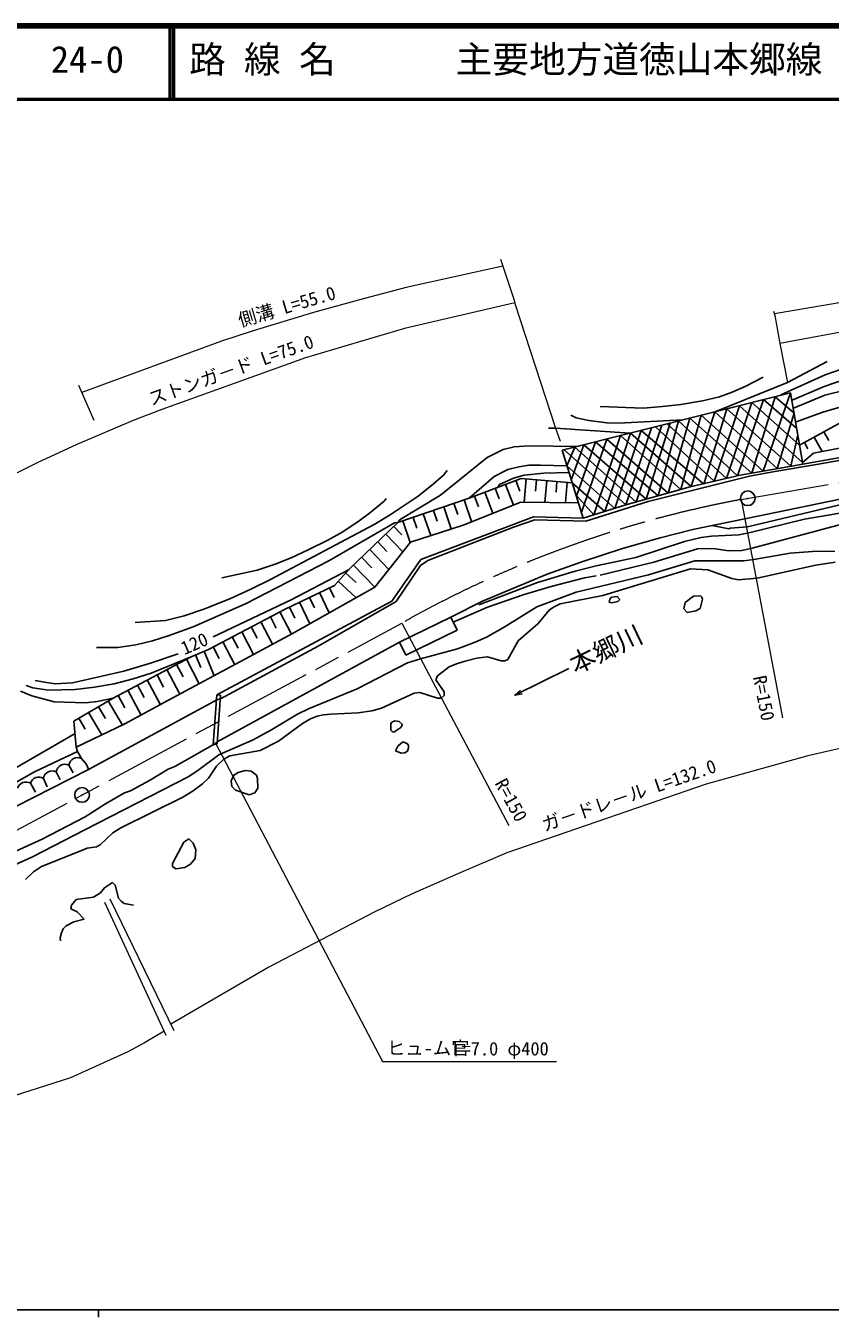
# Model space of a CAD drawing. Units: millimetres, scale not verified. Extents: x 40207 to 680207, y 18995 to 378995.
# Drawn here: x 158312 to 268010, y 202995 to 378995 of the extents above; entities that cross this region are included whole.
import ezdxf
from ezdxf.enums import TextEntityAlignment as Align

# ---------------------------------------------------------------- set-up
doc = ezdxf.new("R2010")
doc.units = ezdxf.units.MM
doc.header["$LTSCALE"] = 1000
doc.linetypes.add('CHAIN', pattern=[18.5, 12, -1.5, 3.5, -1.5])
for name, color, linetype, lineweight in [('M-BGD', 7, 'Continuous', 25), ('M-BMK', 2, 'CHAIN', 13), ('M-BMK-SRVR', 3, 'Continuous', 25), ('M-STR-HTXT', 7, 'Continuous', 13), ('M-TTL', 2, 'Continuous', 140), ('M-TTL-BAND', 7, 'Continuous', 25), ('M-TTL-LINE', 7, 'Continuous', 50), ('M-TTL-TXT', 7, 'Continuous', 13)]:
    doc.layers.add(name, color=color, linetype=linetype, lineweight=lineweight)
doc.styles.add('ＭＳ ゴシック', font='')
doc.styles.get('ＭＳ ゴシック').set_extended_font_data('MS Gothic')

# ---------------------------------------------------------------- blocks, each defined once
blk = doc.blocks.new('BUHIN1')
at = {"layer": 'M-BMK-SRVR'}
blk.add_circle((0, 0), 22.5, dxfattribs=at)

msp = doc.modelspace()

# ---------------------------------------------------------------- linework, layer by layer
at = {"layer": 'M-BGD'}
for p, q in [((267615, 333227), (262168, 330406)), ((258851, 331101), (256505, 329867)), ((267313, 331442), (261272, 328694)), ((269415, 332162), (267313, 331442)), ((262168, 330406), (252436, 326416)), ((256505, 329867), (254659, 329067)), ((267176, 329830), (262811, 327963)), ((270120, 330822), (267176, 329830)), ((267285, 328647), (270234, 329384)), ((231447, 321143), (262620, 328975)), ((247663, 327400), (245129, 327095)), ((250618, 327885), (247663, 327400)), ((252893, 328439), (250618, 327885)), ((254659, 329067), (252893, 328439)), ((253883, 317281), (257347, 327650)), ((258913, 328053), (255371, 317676)), ((257339, 318028), (260487, 328439)), ((257347, 327650), (263825, 321836)), ((262620, 328975), (258858, 318313)), ((258922, 328046), (263439, 324127)), ((260487, 328439), (263087, 326212)), ((262620, 328975), (264258, 319270)), ((263002, 326866), (267285, 328647)), ((232621, 325909), (233389, 325585)), ((242509, 326872), (236661, 327092)), ((245129, 327095), (242509, 326872)), ((250431, 325912), (247638, 315806)), ((252272, 326375), (249046, 316195)), ((250431, 325912), (258868, 318304)), ((250764, 316539), (253923, 326790)), ((255628, 327224), (252196, 316907)), ((252272, 326375), (260764, 318644)), ((253923, 326790), (262656, 318983)), ((255633, 327220), (264222, 319484)), ((260764, 318644), (263087, 326212)), ((263379, 325011), (266993, 326355)), ((266993, 326355), (269182, 326992)), ((229608, 324154), (230539, 324173)), ((230539, 324173), (240669, 323460)), ((233389, 325585), (235091, 325197)), ((235091, 325197), (237552, 324908)), ((237552, 324908), (239162, 324857)), ((238657, 313232), (242225, 323851)), ((239162, 324857), (247919, 325281)), ((243663, 324212), (240152, 313698)), ((241553, 314093), (245039, 324558)), ((242225, 323851), (250715, 316581)), ((246166, 324841), (242912, 314476)), ((252182, 316920), (244195, 324346)), ((244567, 314941), (247346, 325137)), ((245775, 324743), (253855, 317307)), ((248858, 325517), (245902, 315317)), ((247346, 325137), (255371, 317676)), ((248858, 325517), (257338, 318029)), ((263825, 321836), (270483, 325494)), ((233402, 314899), (235982, 322282)), ((237547, 322675), (234088, 312708)), ((239402, 323141), (235791, 312337)), ((244567, 314941), (235982, 322282)), ((240774, 323486), (237291, 312793)), ((237547, 322675), (245902, 315317)), ((239402, 323141), (247638, 315806)), ((249046, 316195), (240774, 323486)), ((262655, 318984), (263587, 323248)), ((264491, 322201), (264964, 321341)), ((265823, 322933), (266906, 320962)), ((284938, 322570), (266122, 319223)), ((267154, 323665), (267814, 322464)), ((223400, 321233), (221220, 320172)), ((224917, 321602), (223400, 321233)), ((226270, 321714), (224917, 321602)), ((228555, 321761), (226270, 321714)), ((231945, 321661), (228555, 321761)), ((231447, 321143), (234345, 311886)), ((231727, 321213), (240152, 313698)), ((233648, 321696), (231945, 321661)), ((232082, 319038), (233167, 321575)), ((234396, 321880), (232713, 317188)), ((233167, 321575), (241553, 314093)), ((234393, 321883), (242909, 314475)), ((265753, 320740), (264222, 319484)), ((270924, 320422), (264258, 319270)), ((271657, 321877), (265753, 320740)), ((221220, 320172), (214888, 315046)), ((225565, 318906), (224048, 318536)), ((226916, 319102), (225565, 318906)), ((228524, 319135), (226916, 319102)), ((232082, 319038), (228524, 319135)), ((232082, 319038), (238657, 313232)), ((255736, 317742), (264258, 319270)), ((266122, 319223), (260468, 318261)), ((215257, 317764), (213926, 316551)), ((215753, 318367), (215257, 317764)), ((222204, 317567), (218793, 314618)), ((218793, 314618), (225851, 317302)), ((224048, 318536), (222204, 317567)), ((224834, 317366), (222905, 316480)), ((226266, 317735), (224834, 317366)), ((225146, 317034), (225707, 315556)), ((225851, 317302), (232842, 316689)), ((228970, 318044), (226266, 317735)), ((226550, 317241), (226273, 314079)), ((227949, 317118), (227815, 315590)), ((232396, 318113), (228970, 318044)), ((229347, 316995), (229088, 314045)), ((230745, 316873), (230620, 315450)), ((257009, 317599), (243191, 314183)), ((248908, 316163), (255736, 317742)), ((260468, 318261), (257009, 317599)), ((214888, 315046), (209367, 311716)), ((213926, 316551), (211842, 314900)), ((220910, 315423), (221997, 312566)), ((222322, 315960), (222862, 314541)), ((222905, 316480), (222686, 316098)), ((223734, 316497), (224806, 313678)), ((232143, 316750), (231903, 314011)), ((237280, 312802), (232842, 316689)), ((240152, 313698), (248908, 316163)), ((278068, 316288), (256618, 311831)), ((207199, 314213), (205201, 312563)), ((207447, 314557), (207199, 314213)), ((211842, 314900), (207999, 312366)), ((209037, 311286), (218793, 314618)), ((215309, 313428), (216332, 310433)), ((216702, 313904), (217216, 312398)), ((225832, 314084), (217936, 310960)), ((218096, 314380), (219106, 311422)), ((219499, 314886), (220045, 313448)), ((233687, 313990), (225832, 314084)), ((233435, 315001), (235791, 312337)), ((234345, 311886), (240152, 313698)), ((243191, 314183), (234693, 311470)), ((273581, 314717), (256726, 310733)), ((276226, 313755), (264496, 311738)), ((205201, 312563), (203782, 311517)), ((207999, 312366), (205824, 311051)), ((209367, 311716), (209037, 311286)), ((209734, 311524), (210746, 308562)), ((211128, 312000), (211631, 310527)), ((227567, 312087), (212188, 306270)), ((212521, 312476), (213533, 309514)), ((213915, 312952), (214424, 311463)), ((227745, 311667), (224801, 310675)), ((234345, 311886), (227567, 312087)), ((234693, 311470), (227745, 311667)), ((256618, 311831), (251895, 310889)), ((264496, 311738), (256912, 309890)), ((205824, 311051), (191582, 303478)), ((201525, 310032), (199516, 308890)), ((199658, 306098), (208614, 311278)), ((203782, 311517), (201525, 310032)), ((202476, 304971), (209037, 311286)), ((208491, 310760), (209587, 309621)), ((208614, 311278), (209037, 311286)), ((217936, 310960), (210785, 308611)), ((224801, 310675), (213123, 306119)), ((249281, 310328), (244816, 309221)), ((251895, 310889), (249281, 310328)), ((251895, 310889), (254191, 310428)), ((254191, 310428), (254359, 310515)), ((254359, 310515), (256726, 310733)), ((256912, 309890), (255563, 309608)), ((269590, 311079), (257379, 307782)), ((199516, 308890), (196834, 307565)), ((210785, 308611), (205914, 302500)), ((206303, 308655), (207539, 307372)), ((207397, 309707), (209728, 307285)), ((244816, 309221), (239680, 307761)), ((248129, 308695), (241483, 306527)), ((250405, 309249), (248129, 308695)), ((251840, 309448), (250405, 309249)), ((255563, 309608), (251840, 309448)), ((194484, 306501), (192301, 305611)), ((196834, 307565), (194484, 306501)), ((204116, 306550), (205491, 305122)), ((205210, 307602), (207819, 304891)), ((212188, 306270), (208239, 300600)), ((239680, 307761), (234127, 305954)), ((241483, 306527), (236087, 305401)), ((249928, 307715), (243952, 305900)), ((252044, 307758), (249928, 307715)), ((254167, 307463), (252044, 307758)), ((255944, 307499), (254167, 307463)), ((257379, 307782), (255944, 307499)), ((257579, 306262), (256228, 306065)), ((262557, 307125), (257579, 306262)), ((265601, 307357), (262557, 307125)), ((267464, 307395), (265601, 307357)), ((268650, 307334), (267464, 307395)), ((189862, 304799), (185056, 303769)), ((188344, 300279), (199658, 306098)), ((192301, 305611), (189862, 304799)), ((202400, 304888), (194517, 300744)), ((200404, 302727), (202476, 304971)), ((203022, 305497), (205909, 302498)), ((212121, 305421), (208832, 300527)), ((213123, 306119), (212121, 305421)), ((233222, 304666), (228088, 303121)), ((234127, 305954), (229420, 304249)), ((236087, 305401), (233222, 304666)), ((243952, 305900), (236621, 304142)), ((248967, 304986), (237015, 301355)), ((249537, 306098), (243225, 304191)), ((251341, 304864), (248967, 304986)), ((256228, 306065), (249537, 306098)), ((254583, 303660), (251341, 304864)), ((266063, 305503), (258053, 303731)), ((268680, 305896), (266063, 305503)), ((191582, 303478), (188899, 302154)), ((193611, 299455), (200404, 302727)), ((200922, 303288), (203344, 301051)), ((201958, 304410), (203350, 303124)), ((228088, 303121), (220105, 300079)), ((229420, 304249), (220602, 300598)), ((234511, 303760), (229962, 302567)), ((243225, 304191), (233366, 301789)), ((236114, 304046), (234511, 303760)), ((255517, 303510), (254583, 303660)), ((258053, 303731), (255517, 303510)), ((188899, 302154), (186130, 300912)), ((205914, 302500), (194694, 296174)), ((197008, 301091), (197692, 299671)), ((198366, 301745), (199692, 298992)), ((199725, 302400), (200367, 301067)), ((226259, 301475), (221297, 299765)), ((229962, 302567), (226259, 301475)), ((233366, 301789), (227986, 299816)), ((237015, 301355), (231195, 300220)), ((237958, 300866), (238206, 301125)), ((238206, 301125), (238967, 301226)), ((238967, 301226), (239313, 300809)), ((248213, 300398), (249382, 301268)), ((249382, 301268), (250313, 301287)), ((250313, 301287), (250485, 301121)), ((250485, 301121), (250575, 300869)), ((182602, 299485), (179910, 298583)), ((181127, 297083), (188344, 300279)), ((186130, 300912), (182602, 299485)), ((183222, 293993), (193611, 299455)), ((194517, 300744), (183865, 295700)), ((208239, 300600), (184375, 287796)), ((194290, 299782), (195017, 298274)), ((195649, 300437), (197060, 297508)), ((208832, 300527), (198202, 294467)), ((220602, 300598), (216268, 298396)), ((221297, 299765), (216596, 297722)), ((227986, 299816), (223555, 297016)), ((229689, 299342), (228201, 297534)), ((230273, 299778), (229689, 299342)), ((231195, 300220), (230273, 299778)), ((237881, 300441), (237958, 300866)), ((238222, 300363), (237881, 300441)), ((239064, 300550), (238222, 300363)), ((239313, 300809), (239064, 300550)), ((248062, 299548), (248213, 300398)), ((248495, 299048), (248062, 299548)), ((249677, 299241), (248495, 299048)), ((250262, 299592), (249677, 299241)), ((250575, 300869), (250262, 299592)), ((177383, 297939), (173239, 297685)), ((179910, 298583), (177383, 297939)), ((190365, 297748), (191965, 294704)), ((191663, 298431), (192460, 296915)), ((192962, 299114), (194548, 296096)), ((209263, 294989), (216268, 298396)), ((216268, 298396), (217127, 296631)), ((228201, 297534), (225455, 295191)), ((175576, 295192), (177848, 295916)), ((177848, 295916), (181127, 297083)), ((186469, 295700), (187279, 294158)), ((187767, 296383), (189382, 293312)), ((194694, 296174), (188161, 292654)), ((189066, 297065), (189870, 295537)), ((217127, 296631), (210122, 293223)), ((221125, 295696), (219615, 294988)), ((223555, 297016), (221125, 295696)), ((167973, 294275), (170852, 294249)), ((170852, 294249), (173301, 294637)), ((173301, 294637), (175576, 295192)), ((180871, 293013), (183222, 293993)), ((183872, 294335), (184689, 292780)), ((198202, 294467), (184884, 287252)), ((209263, 294989), (184913, 281663)), ((185170, 295017), (186798, 291921)), ((209263, 294989), (210122, 293223)), ((217178, 294092), (212125, 292718)), ((219615, 294988), (217178, 294092)), ((225455, 295191), (224068, 292623)), ((170230, 287377), (180871, 293013)), ((179084, 293401), (175299, 292138)), ((180871, 293013), (175412, 290786)), ((188161, 292654), (177690, 287021)), ((180206, 292661), (181973, 289325)), ((181459, 293258), (182175, 291539)), ((182634, 293748), (184019, 290426)), ((210358, 292174), (203485, 288647)), ((212125, 292718), (210358, 292174)), ((218229, 292420), (217051, 292057)), ((219830, 292790), (218229, 292420)), ((221266, 292990), (219830, 292790)), ((223140, 292435), (221266, 292990)), ((223648, 292445), (223140, 292435)), ((224068, 292623), (223648, 292445)), ((171680, 291048), (164684, 289466)), ((175299, 292138), (171680, 291048)), ((175412, 290786), (172972, 289974)), ((176215, 290548), (177106, 288867)), ((177546, 291252), (179322, 287899)), ((178876, 291956), (179761, 290284)), ((216043, 291613), (214459, 290395)), ((217051, 292057), (216043, 291613)), ((232382, 291405), (224998, 287775)), ((158340, 289083), (159278, 288763)), ((159278, 288763), (161401, 288468)), ((159596, 289785), (160871, 289557)), ((162315, 289333), (160871, 289557)), ((164684, 289466), (162315, 289333)), ((167660, 288849), (165041, 288542)), ((170361, 289327), (167660, 288849)), ((172972, 289974), (170361, 289327)), ((173555, 289139), (174451, 287447)), ((174885, 289843), (176671, 286471)), ((203485, 288647), (196852, 285887)), ((214459, 290395), (214215, 289881)), ((214215, 289881), (215351, 288211)), ((157594, 288305), (159131, 287659)), ((159131, 287659), (162196, 286875)), ((165041, 288542), (161401, 288468)), ((164875, 284220), (170230, 287377)), ((168038, 286909), (166433, 286707)), ((184462, 287159), (166871, 277655)), ((170230, 287377), (168038, 286909)), ((169561, 286983), (171499, 283696)), ((170895, 287730), (171797, 286027)), ((177690, 287021), (171826, 283853)), ((172225, 288434), (174023, 285040)), ((184375, 287796), (183881, 281019)), ((184375, 287796), (184873, 287760)), ((184873, 287760), (184389, 281115)), ((184884, 287252), (184462, 287159)), ((206842, 286006), (211289, 288043)), ((211289, 288043), (212049, 288144)), ((212049, 288144), (214436, 287345)), ((214436, 287345), (214944, 287356)), ((215361, 287703), (214944, 287356)), ((215351, 288211), (215361, 287703)), ((166433, 286707), (162196, 286875)), ((166883, 285404), (168687, 282345)), ((168222, 286193), (169158, 284607)), ((195342, 285178), (191745, 282989)), ((196852, 285887), (195342, 285178)), ((198901, 285082), (199915, 285187)), ((199915, 285187), (203637, 285347)), ((203637, 285347), (205495, 285639)), ((205495, 285639), (206842, 286006)), ((164875, 284220), (165202, 280670)), ((171826, 283853), (165202, 280670)), ((165545, 284614), (166413, 283142)), ((192792, 281486), (196045, 283922)), ((196045, 283922), (197134, 284538)), ((197134, 284538), (198058, 284895)), ((198058, 284895), (198901, 285082)), ((208236, 284087), (208071, 283913)), ((208071, 283913), (208090, 282982)), ((208656, 284264), (208236, 284087)), ((209250, 284191), (208656, 284264)), ((209682, 283777), (209250, 284191)), ((209436, 283349), (209682, 283777)), ((165028, 282557), (156959, 277876)), ((184913, 281663), (184410, 281399)), ((189316, 281669), (185790, 280157)), ((191745, 282989), (189316, 281669)), ((208090, 282982), (208262, 282817)), ((208262, 282817), (208518, 282737)), ((208518, 282737), (209436, 283349)), ((165383, 280080), (159510, 277335)), ((165202, 280670), (165383, 280080)), ((165383, 280080), (165910, 279160)), ((184076, 281138), (178635, 278064)), ((183881, 281019), (184389, 281115)), ((184410, 281399), (184076, 281138)), ((185790, 280157), (184615, 279625)), ((186142, 279487), (190277, 280248)), ((190277, 280248), (192792, 281486)), ((208738, 280201), (209065, 280801)), ((209507, 279878), (208738, 280201)), ((209065, 280801), (209730, 281406)), ((210015, 279888), (209507, 279878)), ((209730, 281406), (210328, 281164)), ((210349, 280149), (210015, 279888)), ((210328, 281164), (210502, 280914)), ((210509, 280576), (210349, 280149)), ((210502, 280914), (210509, 280576)), ((164178, 278249), (164788, 277174)), ((165910, 279160), (166431, 278492)), ((166431, 278492), (166692, 278159)), ((166692, 278159), (166871, 277655)), ((184615, 279625), (181946, 277623)), ((184308, 278094), (183240, 276464)), ((185305, 279047), (184308, 278094)), ((186142, 279487), (185305, 279047)), ((166871, 277655), (151953, 270068)), ((159510, 277335), (153264, 273829)), ((160715, 276428), (161246, 275280)), ((162447, 277339), (162980, 276227)), ((180527, 276663), (166362, 269430)), ((177711, 277706), (175202, 276130)), ((178635, 278064), (177711, 277706)), ((181946, 277623), (180527, 276663)), ((183240, 276464), (182409, 275685)), ((186704, 276873), (186296, 276102)), ((187289, 277224), (186704, 276873)), ((187289, 277224), (188215, 277496)), ((188215, 277496), (189064, 277429)), ((189064, 277429), (189753, 276851)), ((189753, 276851), (189931, 276430)), ((189931, 276430), (189959, 275076)), ((158950, 275757), (159623, 274530)), ((172605, 274723), (171764, 274452)), ((175202, 276130), (172605, 274723)), ((181158, 274727), (179737, 273852)), ((182409, 275685), (181158, 274727)), ((186296, 276102), (186397, 275342)), ((186397, 275342), (186915, 274844)), ((186915, 274844), (188790, 274206)), ((189959, 275076), (189547, 274475)), ((169170, 272959), (166411, 271209)), ((171764, 274452), (169170, 272959)), ((179737, 273852), (171268, 269699)), ((189547, 274475), (188790, 274206)), ((166411, 271209), (160545, 268126)), ((166362, 269430), (159239, 265728)), ((171268, 269699), (170181, 269000)), ((160545, 268126), (156936, 266528)), ((170181, 269000), (168437, 267355)), ((178311, 264846), (179861, 267757)), ((179861, 267757), (180529, 268194)), ((180529, 268194), (181134, 267613)), ((181134, 267613), (181492, 266689)), ((165828, 266539), (160452, 264398)), ((166667, 266896), (165828, 266539)), ((167934, 267090), (166667, 266896)), ((168437, 267355), (167934, 267090)), ((181492, 266689), (181431, 265503)), ((159239, 265728), (151434, 262266)), ((160452, 264398), (159365, 263698)), ((178319, 264423), (178311, 264846)), ((178750, 264093), (178319, 264423)), ((180016, 264288), (178750, 264093)), ((180770, 264727), (180016, 264288)), ((181431, 265503), (180770, 264727)), ((159365, 263698), (158285, 262660)), ((167566, 260223), (168484, 260835)), ((169063, 261524), (168484, 260835)), ((169063, 261524), (170150, 262225)), ((170150, 262225), (170495, 261892)), ((170495, 261892), (170955, 260123)), ((164464, 258636), (164539, 259146)), ((164539, 259146), (165200, 259921)), ((165200, 259921), (167566, 260223)), ((170955, 260123), (171302, 259707)), ((171302, 259707), (171733, 259377)), ((171733, 259377), (173008, 259149)), ((165320, 258230), (164464, 258636)), ((164839, 256865), (166271, 257234)), ((166271, 257234), (165320, 258230)), ((163020, 254712), (163176, 255392)), ((163176, 255392), (163420, 255905)), ((163420, 255905), (163834, 256337)), ((163834, 256337), (164839, 256865)), ((163028, 254288), (163020, 254712))]:
    msp.add_line(p, q, dxfattribs=at)
msp.add_lwpolyline([(226022, 287958), (224998, 287775), (225770, 288472)], dxfattribs=at)
for centre, radius, start, end in [((163654, 277145), 1223, 64.60599, 170.86619), ((165385, 278055), 1223, 64.60599, 170.86619), ((160084, 275431), 1180, 57.69041, 163.95061), ((161922, 276234), 1223, 64.60599, 170.86619), ((158320, 274760), 1180, 57.69041, 163.95061)]:
    msp.add_arc(centre, radius, start, end, dxfattribs=at)
at = {"layer": 'M-BMK'}
for p, q in [((255888, 314442), (279518, 318480)), ((153362, 267387), (209571, 297578))]:
    msp.add_line(p, q, dxfattribs=at)
msp.add_arc((283350, 166977), 150000, 100.54904, 119.46283, dxfattribs=at)
at = {"layer": 'M-BMK-SRVR'}
for centre in [(256770, 314601), (165982, 274165)]:
    msp.add_circle(centre, 1000, dxfattribs=at)
at = {"layer": 'M-STR-HTXT'}
for p, q in [((223045, 347186), (224934, 341588)), ((223372, 346223), (210163, 343320)), ((210163, 343320), (204519, 341850)), ((204519, 341850), (197530, 339929)), ((224934, 341588), (225026, 341166)), ((275306, 342275), (260421, 339727)), ((197530, 339929), (189198, 337388)), ((225001, 341246), (209938, 337726)), ((225026, 341166), (230539, 324173)), ((260277, 340106), (260458, 339517)), ((260458, 339517), (261129, 335720)), ((189198, 337388), (184991, 336032)), ((209938, 337726), (196470, 333725)), ((272602, 337816), (261135, 335683)), ((184991, 336032), (165933, 329019)), ((261129, 335720), (262168, 330406)), ((196470, 333725), (176882, 326721)), ((165492, 330015), (167596, 325262)), ((176882, 326721), (172933, 325201)), ((172933, 325201), (165293, 321912)), ((230539, 324173), (231168, 322407)), ((165293, 321912), (159839, 319430)), ((159839, 319430), (148310, 313692)), ((255888, 314442), (261490, 284663)), ((209571, 297578), (224189, 270014)), ((184131, 281337), (206977, 237823)), ((270967, 280875), (264984, 279483)), ((264984, 279483), (251089, 275643)), ((251089, 275643), (223927, 266283)), ((223927, 266283), (217630, 263615)), ((217630, 263615), (210999, 260685)), ((210999, 260685), (205800, 258208)), ((169064, 259575), (177411, 241430)), ((169786, 260032), (178490, 242062)), ((205800, 258208), (191471, 250718)), ((191471, 250718), (178080, 242908)), ((177168, 241958), (174490, 240379)), ((174490, 240379), (172229, 239148)), ((172229, 239148), (164425, 235601)), ((206977, 237823), (230693, 237823)), ((164425, 235601), (150878, 231280))]:
    msp.add_line(p, q, dxfattribs=at)
at = {"layer": 'M-TTL'}
msp.add_line((680207, 378995), (40207, 378995), dxfattribs=at)
at = {"layer": 'M-TTL-BAND'}
for p, q in [((40207, 203995), (579207, 203995)), ((168207, 203995), (168207, 202995))]:
    msp.add_line(p, q, dxfattribs=at)
at = {"layer": 'M-TTL-LINE'}
for p, q in [((177957, 378995), (177957, 368995)), ((178457, 378995), (178457, 368995)), ((40207, 368995), (680207, 368995))]:
    msp.add_line(p, q, dxfattribs=at)

# ---------------------------------------------------------------- block references
at = {"rotation": 260.83505}
for p in [(256732, 314577), (165982, 274165)]:
    msp.add_blockref('BUHIN1', p, dxfattribs=at)

# ---------------------------------------------------------------- texts
at = {"layer": 'M-BGD', "style": 'ＭＳ ゴシック'}
for s, height, rotation, p in [('本郷川', 2566, 25.6, (233571, 289903)), ('120', 1833, 23.4, (180164, 292717))]:
    msp.add_text(s, height=height, rotation=rotation, dxfattribs=at).set_placement(p, align=Align.BOTTOM_LEFT)
at = {"layer": 'M-STR-HTXT', "style": 'ＭＳ ゴシック'}
for s, rotation, p in [('側溝 L=55.0', 16.4, (187733, 337405)), ('ストンガ－ド L=75.0', 19.7, (175613, 326688)), ('R=150', 281.1, (256938, 290153)), ('ガ－ドレ－ル L=132.0', 19.1, (229239, 268662)), ('R=150', 298.8, (221730, 275507))]:
    msp.add_text(s, height=1833, rotation=rotation, dxfattribs=at).set_placement(p, align=Align.BOTTOM_LEFT)
for s, p in [('ヒュ-ム官', (207571, 238209)), ('L=7.0 φ400', (216506, 238119))]:
    msp.add_text(s, height=1833, dxfattribs=at).set_placement(p, align=Align.BOTTOM_LEFT)
at = {"layer": 'M-TTL-TXT', "style": 'ＭＳ ゴシック'}
for s, p in [('路 線 名', (180586, 371495)), ('主要地方道徳山本郷線', (216941, 371495)), ('24-0', (161728, 371495))]:
    msp.add_text(s, height=3666, dxfattribs=at).set_placement(p, align=Align.BOTTOM_LEFT)

doc.saveas('drawing.dxf')
